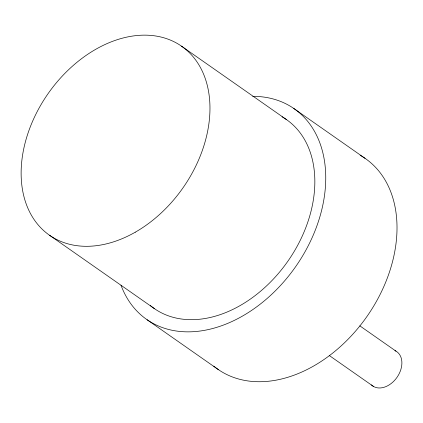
<?xml version="1.0" encoding="UTF-8"?>
<svg xmlns="http://www.w3.org/2000/svg" width="423" height="423" viewBox="0 0 423 423"><rect width="100%" height="100%" fill="white"/><g stroke="black" fill="none" stroke-linecap="round" stroke-linejoin="round"><path stroke-width="0.63" d="M293.758 108.457L365.033 158.329M181.52 46.17L286.403 119.55M359.825 325.853L395.96 351.132M329.3 355.532L373.52 386.474M49.56 235.273L154.443 308.653M147.088 319.746L218.368 369.612M360.147 155.267A128.603 91.765 -55 0 1 367.27 316.029A128.603 91.765 -55 0 1 213.768 366.138M394.96 350.625A20.949 14.948 -55 0 1 397.139 377.157A20.949 14.948 -55 0 1 371.436 384.904M252.716 96.328A128.603 91.765 -55 0 1 295.762 266.495A128.603 91.765 -55 0 1 120.989 285.187M282.035 116.785A115.299 82.273 -55 0 1 287.947 261.102A115.299 82.273 -55 0 1 150.329 305.517M135.265 232.195A115.299 82.273 -55 0 0 185.634 49.306A115.299 82.273 -55 0 0 25.718 140.663A115.299 82.273 -55 0 0 135.265 232.195"/></g></svg>
